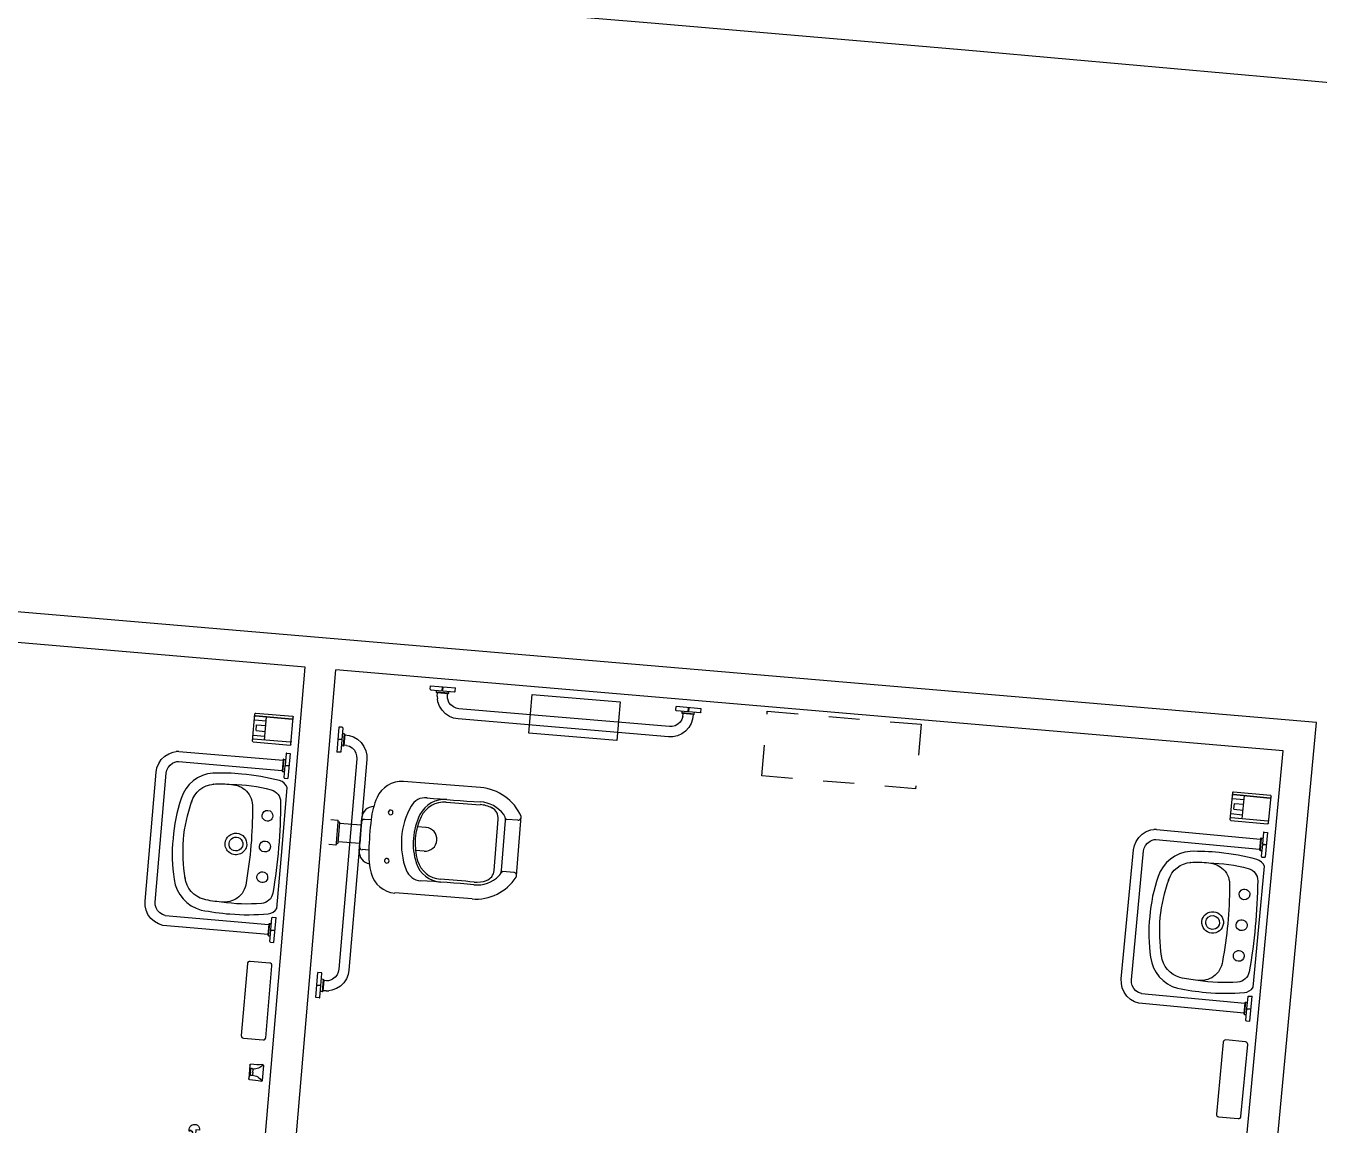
# Model space of a CAD drawing. Extents: x 26 to 324, y 73 to 188.
# Drawn here: x 210.87 to 215.062, y 119.464 to 123.026 of the extents above; entities that cross this region are included whole.
import ezdxf

# ---------------------------------------------------------------- set-up
doc = ezdxf.new("R2010")
doc.units = 0
doc.header["$LTSCALE"] = 0.01
doc.header["$MEASUREMENT"] = 0
doc.linetypes.add('CONTINU', pattern=[0])
doc.linetypes.add('HIDDEN', pattern=[0.375, 0.25, -0.125])
doc.layers.get('0').update_dxf_attribs({"linetype": 'CONTINUOUS'})
for name, color, linetype in [('AR-ALV', 2, 'CONTINUOUS'), ('AR-ALV-VT1', 2, 'CONTINUOUS'), ('AR-DIV-SAN', 2, 'CONTINUOUS'), ('AR-SAN', 7, 'CONTINUOUS'), ('AR-SUS', 1, 'HIDDEN'), ('BL-POR-01', 2, 'CONTINUOUS'), ('BL-POR-02', 1, 'CONTINUOUS'), ('BL-POR-PRJ', 1, 'HIDDEN'), ('BL-SAN-01', 1, 'CONTINUOUS'), ('BL-SAN-02', 1, 'CONTINUOUS'), ('BL-SAN-03', 1, 'CONTINUOUS')]:
    doc.layers.add(name, color=color, linetype=linetype)

# ---------------------------------------------------------------- blocks, each defined once
blk = doc.blocks.new('lvtr-vg01-p')
at = {"layer": 'BL-SAN-01', "flags": 128}
blk.add_lwpolyline([(0, -0.3545, -0.068543), (-0.1312, -0.3395, -0.309992), (-0.2226, -0.2436, -0.030245), (-0.2276, -0.15, -0.040922), (-0.2166, -0.0265, -0.229609), (-0.1969, 0), (0, 0), (0.1969, 0, -0.229609), (0.2166, -0.0265, -0.040922), (0.2276, -0.15, -0.030246), (0.2226, -0.2436, -0.309702), (0.1313, -0.3396, -0.068256)], format="xyb", close=True, dxfattribs=at)
at = {"layer": 'BL-SAN-02', "linetype": 'CONTINU'}
for points in [[(-0.1225, -0.1067, 0.217732), (-0.1745, -0.131)], [(0, -0.1011, 0.022722), (-0.1225, -0.1067)], [(0.1225, -0.1067, 0.02272), (0, -0.1011)], [(0.1739, -0.131, 0.223279), (0.1225, -0.1067)], [(-0.1745, -0.131, 0.182295), (-0.1914, -0.1808)], [(0, -0.1275, 1), (0, -0.1725)], [(0, -0.1725, 1), (0, -0.1275)], [(0.191, -0.1808, 0.18408), (0.1739, -0.131)], [(-0.1914, -0.1808, 0.041463), (-0.1874, -0.2388)], [(0.1873, -0.2393, 0.048775), (0.191, -0.1808)], [(-0.1874, -0.2388, 0.309328), (-0.1232, -0.3049)], [(0.1232, -0.3049, 0.310959), (0.1874, -0.2383)], [(0.1874, -0.2383, 1.346876), (0.1873, -0.2393)], [(0.1873, -0.2393, 1.407291), (0.1874, -0.2383)], [(-0.1237, -0.3053, 2.133078), (-0.1242, -0.3047)], [(-0.1237, -0.3043, 2.104396), (-0.1232, -0.3049)], [(-0.1242, -0.3047, 0.053464), (0, -0.321)], [(0, -0.321, 0.053463), (0.1242, -0.3047)], [(0.1232, -0.3049, 2.104603), (0.1237, -0.3043)], [(0.1242, -0.3047, 2.201157), (0.1237, -0.3053)]]:
    blk.add_lwpolyline(points, format="xyb", dxfattribs=at)
at = {"layer": 'BL-SAN-03', "linetype": 'CONTINU'}
for points in [[(-0.148, -0.0173, 0.345594), (-0.1849, -0.0513)], [(0, -0.0113, 0.020185), (-0.148, -0.0173)], [(-0.1, -0.0383, 1), (-0.1, -0.0733)], [(-0.1, -0.0733, 1.000017), (-0.1, -0.0383)], [(0, -0.038, 1), (0, -0.0736)], [(0.148, -0.0173, 0.020185), (0, -0.0113)], [(0, -0.0736, 1), (0, -0.038)], [(0.1, -0.0383, 1), (0.1, -0.0733)], [(0.1, -0.0733, 1), (0.1, -0.0383)], [(0.1849, -0.0513, 0.345597), (0.148, -0.0173)], [(-0.1849, -0.0513, 0.058694), (-0.1914, -0.1801)], [(0.191, -0.18, 0.061778), (0.1849, -0.0513)], [(0, -0.115, 1), (0, -0.185)], [(0, -0.185, 1), (0, -0.115)]]:
    blk.add_lwpolyline(points, format="xyb", dxfattribs=at)
blk = doc.blocks.new('tlhr01-p')
at = {"layer": 'BL-SAN-01'}
blk.add_lwpolyline([(0.117, -0.08), (-0.117, -0.08, -0.414214), (-0.125, -0.072), (-0.125, -0.008, -0.414214), (-0.117, 0), (0.117, 0, -0.414214), (0.125, -0.008), (0.125, -0.072, -0.414214)], format="xyb", close=True, dxfattribs=at)
blk = doc.blocks.new('sbsp01-p')
at = {"layer": 'BL-SAN-01'}
for p, q in [((-0.0444, 0), (0.0444, 0)), ((-0.0469, -0.122), (-0.0469, -0.0025)), ((-0.0376, -0.0025), (-0.0376, -0.122)), ((0.0376, -0.122), (0.0376, -0.0025)), ((0.0376, -0.0025), (0.0376, -0.122)), ((0.0469, -0.122), (0.0469, -0.0025)), ((-0.0444, -0.1245), (0.0444, -0.1245)), ((-0.0376, -0.0861), (0.0376, -0.0861))]:
    blk.add_line(p, q, dxfattribs=at)
for centre, start, end in [((-0.0444, -0.0025), 90, 180), ((0.0444, -0.0025), 360, 90), ((-0.0351, -0.0025), 90, 180), ((0.0351, -0.0025), 360, 90), ((-0.0444, -0.122), 180, 270), ((-0.0351, -0.122), 180, 270), ((0.0351, -0.122), 270, 360), ((0.0444, -0.122), 270, 360)]:
    blk.add_arc(centre, 0.0025, start, end, dxfattribs=at)
at = {"layer": 'BL-SAN-02'}
for p, q in [((-0.0247, -0.1245), (-0.0247, -0.0861)), ((-0.0096, -0.1161), (-0.0096, -0.0861)), ((-0.0096, -0.1161), (0.0096, -0.1161)), ((0.0096, -0.1161), (0.0096, -0.0861)), ((0.0247, -0.1245), (0.0247, -0.0861))]:
    blk.add_line(p, q, dxfattribs=at)
blk = doc.blocks.new('barra')
at = {"layer": 'BL-SAN-01', "linetype": 'CONTINU'}
for points in [[(0, 0.3075), (0, 0.2262)], [(0.0112, 0.3075), (0, 0.3075)], [(0.0112, 0.3075), (0.0122, 0.3072)], [(0.0122, 0.3072), (0.0129, 0.3064)], [(0.0129, 0.3064), (0.0132, 0.3054)], [(0.0132, 0.3054), (0.0132, 0.2684)], [(0.0132, 0.2684), (0, 0.2684)], [(0.0132, 0.2668), (0, 0.2668)], [(0.0191, 0.2869), (0.0132, 0.2869)], [(0.0132, 0.2668), (0.0132, 0.2283)], [(0.0191, 0.2869), (0.0201, 0.2866)], [(0.0201, 0.2866), (0.0208, 0.2859)], [(0.0208, 0.2859), (0.0211, 0.2849)], [(0.0211, 0.2849), (0.0211, 0.2491)], [(0.3597, 0.2831), (0.0211, 0.2835)], [(0.378, 0.2796), (0.3683, 0.2819)], [(0.3918, 0.2731), (0.378, 0.2796)], [(0.4042, 0.2636), (0.3918, 0.2731)], [(0.4143, 0.2519), (0.4042, 0.2636)], [(0.4216, 0.2385), (0.4143, 0.2519)], [(0.0112, 0.2262), (0, 0.2262)], [(0.0122, 0.2265), (0.0112, 0.2262)], [(0.0129, 0.2272), (0.0122, 0.2265)], [(0.0132, 0.2283), (0.0129, 0.2272)], [(0.0191, 0.2471), (0.0132, 0.2471)], [(0.0201, 0.2474), (0.0191, 0.2471)], [(0.0208, 0.2481), (0.0201, 0.2474)], [(0.0211, 0.2491), (0.0208, 0.2481)], [(0.3582, 0.2506), (0.0211, 0.2505)], [(0.3845, 0.2366), (0.3767, 0.2436)], [(0.3901, 0.2281), (0.3845, 0.2366)], [(0.3934, 0.2191), (0.3901, 0.2281)], [(0.3944, 0.2099), (0.3934, 0.2191)], [(0.3946, -0.2099), (0.3944, 0.2099)], [(0.426, 0.2243), (0.4216, 0.2385)], [(0.4274, 0.2099), (0.426, 0.2243)], [(0.4276, -0.2098), (0.4274, 0.2099)], [(0, -0.3074), (0, -0.2262)], [(0.0112, -0.2262), (0, -0.2262)], [(0.0122, -0.2265), (0.0112, -0.2262)], [(0.0129, -0.2272), (0.0122, -0.2265)], [(0.0132, -0.2282), (0.0129, -0.2272)], [(0.0132, -0.2668), (0.0132, -0.2282)], [(0.0191, -0.2471), (0.0132, -0.2471)], [(0.0201, -0.2473), (0.0191, -0.2471)], [(0.0208, -0.2481), (0.0201, -0.2473)], [(0.0211, -0.2491), (0.0208, -0.2481)], [(0.0211, -0.2848), (0.0211, -0.2491)], [(0.3584, -0.2505), (0.0213, -0.2505)], [(0.3584, -0.2505), (0.3678, -0.2483)], [(0.3678, -0.2483), (0.3769, -0.2436)], [(0.3769, -0.2436), (0.3846, -0.2366)], [(0.3846, -0.2366), (0.3903, -0.2281)], [(0.3903, -0.2281), (0.3936, -0.219)], [(0.3936, -0.219), (0.3946, -0.2099)], [(0.4145, -0.2518), (0.4218, -0.2385)], [(0.4218, -0.2385), (0.4262, -0.2243)], [(0.4262, -0.2243), (0.4276, -0.2098)], [(0.0132, -0.2668), (0, -0.2668)], [(0.0132, -0.2683), (0, -0.2683)], [(0.0132, -0.3054), (0.0132, -0.2683)], [(0.0191, -0.2869), (0.0132, -0.2869)], [(0.0191, -0.2869), (0.0201, -0.2866)], [(0.0201, -0.2866), (0.0208, -0.2858)], [(0.0208, -0.2858), (0.0211, -0.2848)], [(0.0211, -0.2835), (0.3637, -0.283)], [(0.3637, -0.283), (0.3782, -0.2795)], [(0.3782, -0.2795), (0.392, -0.273)], [(0.392, -0.273), (0.4044, -0.2636)], [(0.4044, -0.2636), (0.4145, -0.2518)], [(0.0112, -0.3074), (0, -0.3074)], [(0.0112, -0.3074), (0.0122, -0.3072)], [(0.0122, -0.3072), (0.0129, -0.3064)], [(0.0129, -0.3064), (0.0132, -0.3054)]]:
    blk.add_lwpolyline(points, dxfattribs=at)
at = {"layer": 'BL-SAN-01', "linetype": 'Continuous'}
for points in [[(0.3597, 0.2831), (0.3683, 0.2819)], [(0.364, 0.2497), (0.3582, 0.2506)], [(0.3702, 0.2473), (0.364, 0.2497)], [(0.3767, 0.2436), (0.3702, 0.2473)]]:
    blk.add_lwpolyline(points, dxfattribs=at)
at = {"layer": 'BL-SAN-02', "linetype": 'CONTINU'}
for points in [[(0.003, 0.2684), (0.003, 0.2668)], [(0.0191, 0.2869), (0.0191, 0.2471)], [(0.0191, -0.2869), (0.0191, -0.2471)], [(0.003, -0.2683), (0.003, -0.2668)]]:
    blk.add_lwpolyline(points, dxfattribs=at)
blk = doc.blocks.new('brra-ap01-p')
at = {"layer": 'BL-POR-02', "linetype": 'CONTINU'}
for points in [[(-0.3399, 0), (-0.2586, 0)], [(-0.3399, -0.0112), (-0.3399, 0)], [(-0.3399, -0.0112), (-0.3396, -0.0122)], [(-0.3396, -0.0122), (-0.3388, -0.0129)], [(-0.3388, -0.0129), (-0.3378, -0.0132)], [(-0.3378, -0.0132), (-0.3008, -0.0132)], [(-0.3193, -0.0191), (-0.3193, -0.0132)], [(-0.3193, -0.0191), (-0.2795, -0.0191)], [(-0.3193, -0.0191), (-0.319, -0.0201)], [(-0.319, -0.0201), (-0.3183, -0.0208)], [(-0.3183, -0.0208), (-0.3173, -0.0211)], [(-0.3173, -0.0211), (-0.2815, -0.0211)], [(-0.3159, -0.0211), (-0.3154, -0.0357)], [(-0.3154, -0.0357), (-0.3119, -0.0501)], [(-0.3008, -0.0132), (-0.3008, 0)], [(-0.3008, -0.003), (-0.2992, -0.003)], [(-0.2992, -0.0132), (-0.2992, 0)], [(-0.2992, -0.0132), (-0.2607, -0.0132)], [(-0.2829, -0.0303), (-0.2829, -0.0211)], [(-0.2829, -0.0303), (-0.2807, -0.0398)], [(-0.2815, -0.0211), (-0.2805, -0.0208)], [(-0.2807, -0.0398), (-0.276, -0.0488)], [(-0.2805, -0.0208), (-0.2798, -0.0201)], [(-0.2798, -0.0201), (-0.2795, -0.0191)], [(-0.2795, -0.0191), (-0.2795, -0.0132)], [(-0.2607, -0.0132), (-0.2596, -0.0129)], [(-0.2596, -0.0129), (-0.2589, -0.0122)], [(-0.2589, -0.0122), (-0.2586, -0.0112)], [(-0.2586, -0.0112), (-0.2586, 0)], [(0.3399, 0), (0.2586, 0)], [(0.2586, -0.0112), (0.2586, 0)], [(0.2589, -0.0122), (0.2586, -0.0112)], [(0.2596, -0.0129), (0.2589, -0.0122)], [(0.2607, -0.0132), (0.2596, -0.0129)], [(0.2992, -0.0132), (0.2607, -0.0132)], [(0.2795, -0.0191), (0.2795, -0.0132)], [(0.2795, -0.0191), (0.3193, -0.0191)], [(0.2795, -0.0191), (0.2798, -0.0201)], [(0.2797, -0.0424), (0.282, -0.0361)], [(0.2798, -0.0201), (0.2805, -0.0208)], [(0.2805, -0.0208), (0.2815, -0.0211)], [(0.2815, -0.0211), (0.3173, -0.0211)], [(0.282, -0.0361), (0.2829, -0.0303)], [(0.2829, -0.0303), (0.2829, -0.0211)], [(0.2992, -0.0132), (0.2992, 0)], [(0.3008, -0.003), (0.2992, -0.003)], [(0.3008, -0.0132), (0.3008, 0)], [(0.3378, -0.0132), (0.3008, -0.0132)], [(0.3119, -0.0501), (0.3143, -0.0404)], [(0.3155, -0.0319), (0.3143, -0.0404)], [(0.3155, -0.0319), (0.3159, -0.0211)], [(0.3173, -0.0211), (0.3183, -0.0208)], [(0.3183, -0.0208), (0.319, -0.0201)], [(0.319, -0.0201), (0.3193, -0.0191)], [(0.3193, -0.0191), (0.3193, -0.0132)], [(0.3388, -0.0129), (0.3378, -0.0132)], [(0.3396, -0.0122), (0.3388, -0.0129)], [(0.3399, -0.0112), (0.3396, -0.0122)], [(0.3399, -0.0112), (0.3399, 0)], [(-0.3119, -0.0501), (-0.3054, -0.0639)], [(-0.3054, -0.0639), (-0.296, -0.0763)], [(-0.296, -0.0763), (-0.2842, -0.0864)], [(-0.276, -0.0488), (-0.269, -0.0566)], [(-0.269, -0.0566), (-0.2605, -0.0622)], [(-0.2605, -0.0622), (-0.2514, -0.0655)], [(-0.2514, -0.0655), (-0.2423, -0.0665)], [(-0.2423, -0.0665), (0.2423, -0.0665)], [(0.2423, -0.0665), (0.2514, -0.0655)], [(0.2514, -0.0655), (0.2605, -0.0622)], [(0.2605, -0.0622), (0.269, -0.0566)], [(0.269, -0.0566), (0.276, -0.0488)], [(0.276, -0.0488), (0.2797, -0.0424)], [(0.2842, -0.0864), (0.296, -0.0763)], [(0.296, -0.0763), (0.3054, -0.0639)], [(0.3054, -0.0639), (0.3119, -0.0501)], [(-0.2842, -0.0864), (-0.2709, -0.0938)], [(-0.2709, -0.0938), (-0.2567, -0.0981)], [(-0.2567, -0.0981), (-0.2423, -0.0995)], [(-0.2423, -0.0995), (0.2423, -0.0995)], [(0.2423, -0.0995), (0.2567, -0.0981)], [(0.2567, -0.0981), (0.2709, -0.0938)], [(0.2709, -0.0938), (0.2842, -0.0864)]]:
    blk.add_lwpolyline(points, dxfattribs=at)
blk = doc.blocks.new('PB 02-P')
at = {"layer": 'BL-POR-01'}
for p, q in [((0.0011, -0.0122), (0.0031, -0.0112)), ((0.0011, -0.0122), (0.0011, -0.0162)), ((0.0011, -0.0162), (0.0031, -0.0172)), ((0.8406, -0.0068), (0.8406, -0.0283)), ((0.8406, -0.027), (0.8406, -0.0323)), ((0.8406, -0.027), (0.8406, -0.0323)), ((0.8434, -0.0283), (0.8406, -0.0283)), ((0.8406, -0.0376), (0.8406, -0.0323)), ((0.8406, -0.0376), (0.8406, -0.0323)), ((0.8406, -0.0363), (0.8406, -0.8679)), ((0.8434, -0.0363), (0.8406, -0.0363)), ((0.8506, -0.0068), (0.8506, -0.0283)), ((0.8546, -0.0098), (0.8506, -0.0098)), ((0.8506, -0.0098), (0.8506, -0.0283)), ((0.8546, -0.0283), (0.8506, -0.0283)), ((0.8506, -0.0363), (0.8506, -0.8679)), ((0.8546, -0.0363), (0.8506, -0.0363)), ((0.8506, -0.0363), (0.8506, -0.0598)), ((0.8546, -0.0283), (0.8536, -0.0283)), ((0.8546, -0.0363), (0.8536, -0.0363)), ((0.8546, -0.0098), (0.8661, -0.0098)), ((0.8546, -0.027), (0.8546, -0.0323)), ((0.8546, -0.0376), (0.8546, -0.0323)), ((0.8576, -0.0098), (0.8576, -0.0183)), ((0.8755, -0.0098), (0.8755, -0.0219)), ((0.8406, -0.7883), (0.8406, -0.7903)), ((0.8406, -0.8583), (0.8406, -0.8563)), ((0.8506, -0.8659), (0.8506, -0.8679))]:
    blk.add_line(p, q, dxfattribs=at)
at = {"layer": 'BL-POR-01', "extrusion": (0, 0, -1)}
blk.add_line((0.8775, -0.0218), (0.8775, -0.0074), dxfattribs=at)
at = {"layer": 'BL-POR-01'}
for points in [[(0.0031, -0.0112), (0.0121, -0.0112), (0.0121, -0.0065), (0.0096, -0.0079), (0.0096, 0.0079), (0.0121, 0.0065), (0.0121, 0.0097), (0.0161, 0.0097, 0.414214), (0.0166, 0.0102), (0.0166, 0.0107), (0.0155, 0.0107), (0.0155, 0.0122), (0.0206, 0.0122), (0.0206, 0.0107), (0.0196, 0.0107), (0.0196, 0.0102, 0.414214), (0.0201, 0.0097), (0.0221, 0.0097), (0.0221, 0.0157, 1.020821), (-0.0119, 0.015), (0, 0.015), (0, -0.015), (-0.012, -0.015), (-0.0119, -0.0193, 0.414214), (-0.0079, -0.0233), (0.0081, -0.0233, 0.414214), (0.0121, -0.0193), (0.0121, -0.0172), (0.0031, -0.0172)], [(0.8775, -0.0074), (0.8821, -0.0065), (0.8846, -0.0079), (0.8846, 0.0079), (0.8821, 0.0065), (0.8821, 0.0097), (0.8782, 0.0097, -0.414214), (0.8777, 0.0102), (0.8777, 0.0107), (0.8787, 0.0107), (0.8787, 0.0122), (0.8736, 0.0122), (0.8736, 0.0107), (0.8747, 0.0107), (0.8747, 0.0102, -0.414214), (0.8742, 0.0097), (0.8721, 0.0097), (0.8721, 0.0157, -1.020821), (0.9061, 0.015), (0.8942, 0.015), (0.8942, -0.015), (0.9062, -0.015), (0.9061, -0.0193, -0.414214), (0.9021, -0.0233), (0.8861, -0.0233, 0.164993), (0.881, -0.0218), (0.8761, -0.0218)]]:
    blk.add_lwpolyline(points, format="xyb", dxfattribs=at)
for centre, radius, start, end in [((0.8456, -0.0183), 0.0125, 66.4218, 113.5782), ((0.8548, -0.0376), 0.0002, 180, 270), ((0.8661, -0.0183), 0.0085, 180, 53.1302), ((0.8661, -0.0183), 0.0085, 303.9765, 90), ((0.8761, -0.0258), 0.004, 90, 143.1302), ((0.8755, -0.0078), 0.002, 270, 0.0482), ((0.8456, -0.8564), 0.0125, 246.4218, 293.5782), ((0.8691, -0.8663), 0.00152, 269.3504, 0)]:
    blk.add_arc(centre, radius, start, end, dxfattribs=at)
at = {"layer": 'BL-POR-02'}
for p, q in [((0.8386, -0.0275), (0.8386, -0.0323)), ((0.8386, -0.0371), (0.8386, -0.0323)), ((0.8387, -0.0273), (0.8391, -0.0269)), ((0.8387, -0.0373), (0.8391, -0.0377)), ((0.8404, -0.0268), (0.8393, -0.0268)), ((0.8404, -0.0378), (0.8393, -0.0378)), ((0.8506, -0.0283), (0.8406, -0.0283)), ((0.8506, -0.0363), (0.8406, -0.0363)), ((0.8546, -0.0098), (0.8546, -0.0283)), ((0.8546, -0.0363), (0.8546, -0.0518)), ((0.8559, -0.0268), (0.8548, -0.0268)), ((0.8559, -0.0378), (0.8548, -0.0378)), ((0.8565, -0.0273), (0.8561, -0.0269)), ((0.8565, -0.0373), (0.8561, -0.0377)), ((0.8566, -0.0275), (0.8566, -0.0323)), ((0.8566, -0.0371), (0.8566, -0.0323)), ((0.7966, -0.7847), (0.7966, -0.7627)), ((0.7971, -0.7622), (0.7971, -0.7597)), ((0.7971, -0.7852), (0.7971, -0.7622)), ((0.7971, -0.7878), (0.7971, -0.7852)), ((0.8051, -0.7592), (0.7976, -0.7592)), ((0.8406, -0.7883), (0.7976, -0.7883)), ((0.8406, -0.7592), (0.8051, -0.7592)), ((0.8051, -0.7592), (0.8051, -0.7592)), ((0.8286, -0.7883), (0.8286, -0.8563)), ((0.8406, -0.7883), (0.8286, -0.7883)), ((0.8296, -0.7883), (0.8296, -0.8563)), ((0.8571, -0.7879), (0.8571, -0.7569)), ((0.8586, -0.7879), (0.8571, -0.7879)), ((0.8586, -0.7711), (0.8941, -0.7711)), ((0.8586, -0.7879), (0.8586, -0.7711)), ((0.8586, -0.7778), (0.8941, -0.7778)), ((0.8586, -0.7869), (0.9016, -0.7869)), ((0.8691, -0.7879), (0.8586, -0.7879)), ((0.8706, -0.8664), (0.8706, -0.7894)), ((0.8941, -0.7711), (0.8941, -0.7583)), ((0.8941, -0.7711), (0.8941, -0.7778)), ((0.8946, -0.7578), (0.9016, -0.7578)), ((0.9021, -0.7608), (0.9021, -0.7583)), ((0.9021, -0.7838), (0.9021, -0.7608)), ((0.9021, -0.7864), (0.9021, -0.7838)), ((0.9026, -0.7833), (0.9026, -0.7613)), ((0.8406, -0.8573), (0.8306, -0.8573)), ((0.8406, -0.8583), (0.8306, -0.8583)), ((0.8506, -0.8679), (0.8586, -0.8679)), ((0.8586, -0.8679), (0.8691, -0.8679))]:
    blk.add_line(p, q, dxfattribs=at)
for points in [[(0.8286, -0.8565), (0.8286, -0.8565, -0.414214), (0.8271, -0.855), (0.8271, -0.7913, -0.414214), (0.8286, -0.7898)], [(0.8706, -0.8664), (0.8706, -0.8664, 0.414214), (0.8721, -0.8649), (0.8721, -0.7909, 0.414214), (0.8706, -0.7894)]]:
    blk.add_lwpolyline(points, format="xyb", dxfattribs=at)
for centre, radius, start, end in [((0.8388, -0.0275), 0.0002, 135, 180), ((0.8388, -0.0371), 0.0002, 180, 225), ((0.8393, -0.027), 0.0002, 90, 135), ((0.8393, -0.0376), 0.0002, 225, 270), ((0.8404, -0.027), 0.0002, 0, 90), ((0.8404, -0.0376), 0.0002, 270, 0), ((0.8548, -0.027), 0.0002, 90, 180), ((0.8559, -0.027), 0.0002, 45, 90), ((0.8559, -0.0376), 0.0002, 270, 315), ((0.8564, -0.0275), 0.0002, 0, 45), ((0.8564, -0.0275), 0.0002, 0, 45), ((0.8564, -0.0371), 0.0002, 315, 0), ((0.8438, -0.0523), 0.0108, 316.1986, 2.6893), ((0.8518, -0.757), 0.00526, 1.1472, 103.7156), ((0.7971, -0.7627), 0.0005, 90, 180), ((0.7971, -0.7847), 0.0005, 180, 270), ((0.7976, -0.7597), 0.0005, 90, 180), ((0.7976, -0.7878), 0.0005, 180, 270), ((0.8691, -0.7894), 0.0015, 0, 90), ((0.8946, -0.7583), 0.0005, 90, 180), ((0.9016, -0.7583), 0.0005, 0, 90), ((0.9016, -0.7864), 0.0005, 270, 0), ((0.9021, -0.7613), 0.0005, 0, 90), ((0.9021, -0.7833), 0.0005, 270, 0), ((0.8306, -0.8563), 0.002, 180, 270), ((0.8306, -0.8563), 0.001, 180, 270)]:
    blk.add_arc(centre, radius, start, end, dxfattribs=at)
at = {"layer": 'BL-POR-PRJ'}
blk.add_arc((0.8753, -0.0095), 0.8599, 179.2199, 268.0189, dxfattribs=at)
at = {"layer": 'BL-POR-01', "xscale": -1, "rotation": 270}
blk.add_blockref('brra-ap01-p', (0.8406, -0.4071), dxfattribs=at)
blk = doc.blocks.new('pplr01-p')
at = {"layer": 'BL-SAN-01'}
blk.add_lwpolyline([(-0.1435, -0.126), (0.1435, -0.126), (0.1435, 0), (-0.1435, 0), (-0.1435, -0.126)], dxfattribs=at)
blk = doc.blocks.new('barra80-pne p')
at = {"layer": 'BL-SAN-01', "linetype": 'CONTINU'}
for points in [[(-0.0399, 0), (0.0414, 0)], [(-0.0399, -0.0112), (-0.0399, 0)], [(-0.0008, -0.0132), (-0.0008, 0)], [(0.0008, -0.0132), (0.0008, 0)], [(0.0414, -0.0112), (0.0414, 0)], [(0.8399, 0), (0.7586, 0)], [(0.7586, -0.0112), (0.7586, 0)], [(0.7992, -0.0132), (0.7992, 0)], [(0.8008, -0.0132), (0.8008, 0)], [(0.8399, -0.0112), (0.8399, 0)], [(-0.0399, -0.0112), (-0.0396, -0.0122)], [(-0.0396, -0.0122), (-0.0388, -0.0129)], [(-0.0388, -0.0129), (-0.0378, -0.0132)], [(-0.0378, -0.0132), (-0.0008, -0.0132)], [(-0.0193, -0.0191), (-0.0193, -0.0132)], [(-0.0193, -0.0191), (-0.019, -0.0201)], [(-0.019, -0.0201), (-0.0183, -0.0208)], [(-0.0183, -0.0208), (-0.0173, -0.0211)], [(-0.0173, -0.0211), (0.0185, -0.0211)], [(-0.0159, -0.0211), (-0.0154, -0.0357)], [(-0.0154, -0.0357), (-0.0119, -0.0501)], [(0.0008, -0.0132), (0.0393, -0.0132)], [(0.0171, -0.0303), (0.0171, -0.0211)], [(0.0171, -0.0303), (0.0193, -0.0398)], [(0.0185, -0.0211), (0.0195, -0.0208)], [(0.0193, -0.0398), (0.024, -0.0488)], [(0.0195, -0.0208), (0.0202, -0.0201)], [(0.0202, -0.0201), (0.0205, -0.0191)], [(0.0205, -0.0191), (0.0205, -0.0132)], [(0.0393, -0.0132), (0.0404, -0.0129)], [(0.0404, -0.0129), (0.0411, -0.0122)], [(0.0411, -0.0122), (0.0414, -0.0112)], [(0.7589, -0.0122), (0.7586, -0.0112)], [(0.7596, -0.0129), (0.7589, -0.0122)], [(0.7607, -0.0132), (0.7596, -0.0129)], [(0.7992, -0.0132), (0.7607, -0.0132)], [(0.7795, -0.0191), (0.7795, -0.0132)], [(0.7795, -0.0191), (0.7798, -0.0201)], [(0.7798, -0.0201), (0.7805, -0.0208)], [(0.7805, -0.0208), (0.7815, -0.0211)], [(0.7815, -0.0211), (0.8173, -0.0211)], [(0.7829, -0.0303), (0.7829, -0.0211)], [(0.8378, -0.0132), (0.8008, -0.0132)], [(0.8119, -0.0501), (0.8143, -0.0404)], [(0.8155, -0.0319), (0.8159, -0.0211)], [(0.8173, -0.0211), (0.8183, -0.0208)], [(0.8183, -0.0208), (0.819, -0.0201)], [(0.819, -0.0201), (0.8193, -0.0191)], [(0.8193, -0.0191), (0.8193, -0.0132)], [(0.8388, -0.0129), (0.8378, -0.0132)], [(0.8396, -0.0122), (0.8388, -0.0129)], [(0.8399, -0.0112), (0.8396, -0.0122)], [(-0.0119, -0.0501), (-0.0054, -0.0639)], [(-0.0054, -0.0639), (0.004, -0.0763)], [(0.004, -0.0763), (0.0158, -0.0864)], [(0.024, -0.0488), (0.031, -0.0566)], [(0.031, -0.0566), (0.0395, -0.0622)], [(0.0395, -0.0622), (0.0486, -0.0655)], [(0.0486, -0.0655), (0.0577, -0.0665)], [(0.0577, -0.0665), (0.7423, -0.0665)], [(0.7423, -0.0665), (0.7514, -0.0655)], [(0.7514, -0.0655), (0.7605, -0.0622)], [(0.7605, -0.0622), (0.769, -0.0566)], [(0.769, -0.0566), (0.776, -0.0488)], [(0.7842, -0.0864), (0.796, -0.0763)], [(0.796, -0.0763), (0.8054, -0.0639)], [(0.8054, -0.0639), (0.8119, -0.0501)], [(0.0158, -0.0864), (0.0291, -0.0938)], [(0.0291, -0.0938), (0.0433, -0.0981)], [(0.0433, -0.0981), (0.0577, -0.0995)], [(0.0577, -0.0995), (0.7423, -0.0995)], [(0.7423, -0.0995), (0.7567, -0.0981)], [(0.7567, -0.0981), (0.7709, -0.0938)], [(0.7709, -0.0938), (0.7842, -0.0864)]]:
    blk.add_lwpolyline(points, dxfattribs=at)
at = {"layer": 'BL-SAN-01', "linetype": 'Continuous'}
for points in [[(0.7797, -0.0424), (0.782, -0.0361)], [(0.782, -0.0361), (0.7829, -0.0303)], [(0.8155, -0.0319), (0.8143, -0.0404)], [(0.776, -0.0488), (0.7797, -0.0424)]]:
    blk.add_lwpolyline(points, dxfattribs=at)
at = {"layer": 'BL-SAN-02', "linetype": 'CONTINU'}
for points in [[(-0.0193, -0.0191), (0.0205, -0.0191)], [(-0.0008, -0.003), (0.0008, -0.003)], [(0.7795, -0.0191), (0.8193, -0.0191)], [(0.8008, -0.003), (0.7992, -0.003)]]:
    blk.add_lwpolyline(points, dxfattribs=at)
blk = doc.blocks.new('cabd-01-p')
at = {"layer": 'BL-SAN-01', "linetype": 'Continuous'}
for p, q in [((0.0242, 0.022), (-0.0242, 0.022)), ((0.0218, -0.022), (-0.0218, -0.022)), ((-0.011, -0.014), (-0.011, -0.0153)), ((-0.0002, -0.0181), (-0.0078, -0.0181)), ((0, -0.0105), (-0.0075, -0.0105)), ((0, -0.0105), (0.0075, -0.0105)), ((0.0002, -0.0181), (0.0078, -0.0181)), ((0.011, -0.014), (0.011, -0.0153))]:
    blk.add_line(p, q, dxfattribs=at)
for centre, radius, start, end in [((-0.0242, 0.0193), 0.00273, 90, 189.936), ((-0.1992, -0.0097), 0.1746, 357.0074, 9.4188), ((-0.0511, -0.0118), 0.0411, 0.4162, 52.9587), ((0.0511, -0.0118), 0.0411, 127.2842, 179.6069), ((0.0237, 0.0188), 0.00325, 360, 80.064), ((0.1992, -0.0097), 0.1746, 170.5977, 182.9925), ((-0.0218, -0.0189), 0.00306, 177.5334, 270), ((-0.0371, 0.071), 0.0938, 278.6438, 288.2246), ((-0.0075, -0.014), 0.0035, 89.5021, 180.05), ((-0.0079, -0.015), 0.00316, 186.405, 273.1317), ((0.0075, -0.014), 0.0035, 359.95, 90.4979), ((0.0079, -0.015), 0.00316, 266.8683, 353.595), ((0.0371, 0.071), 0.0938, 251.7754, 261.3431), ((0.0215, -0.0188), 0.00328, 273.9857, 359.4889)]:
    blk.add_arc(centre, radius, start, end, dxfattribs=at)
blk = doc.blocks.new('pg05-p')
at = {"layer": 'AR-SUS'}
blk.add_lwpolyline([(0, 0), (-0.5, 0), (-0.5, -0.21), (0, -0.21)], close=True, dxfattribs=at)
blk = doc.blocks.new('baci-vg03-p')
at = {"layer": 'BL-SAN-01'}
for p, q in [((-0.04, 0), (-0.04, -0.023)), ((0.04, 0), (0.04, -0.023)), ((-0.038, -0.025), (-0.035, -0.025)), ((-0.035, -0.025), (0.035, -0.025)), ((-0.035, -0.025), (-0.035, -0.028)), ((-0.033, -0.03), (0.033, -0.03)), ((-0.03, -0.1), (-0.03, -0.03)), ((0.03, -0.1), (0.03, -0.03)), ((0.035, -0.025), (0.038, -0.025)), ((0.035, -0.025), (0.035, -0.028)), ((0.0298, -0.1), (-0.0298, -0.1))]:
    blk.add_line(p, q, dxfattribs=at)
at = {"layer": 'BL-SAN-01', "linetype": 'Continuous'}
for p, q in [((-0.0532, -0.1), (-0.0402, -0.1)), ((-0.0402, -0.1), (0.0532, -0.1)), ((-0.1809, -0.4765), (-0.1809, -0.2254)), ((0.1809, -0.4765), (0.1809, -0.2255)), ((-0.0953, -0.6148), (0.0975, -0.6148))]:
    blk.add_line(p, q, dxfattribs=at)
at = {"layer": 'BL-SAN-01'}
for centre, start, end in [((-0.038, -0.023), 180, 270), ((-0.033, -0.028), 180, 270), ((0.033, -0.028), 270, 0), ((0.038, -0.023), 270, 0)]:
    blk.add_arc(centre, 0.002, start, end, dxfattribs=at)
at = {"layer": 'BL-SAN-01', "linetype": 'Continuous'}
for centre, radius, start, end in [((-0.0532, -0.1402), 0.0402, 90, 174.0043), ((0.0532, -0.1402), 0.0402, 5.9912, 90), ((-0.0952, -0.2254), 0.0858, 109.0855, 180.0001), ((-0.0413, -0.3805), 0.2499, 92.0409, 109.1322), ((0, -1.5327), 1.4029, 87.9491, 92.0508), ((0.0414, -0.3801), 0.2495, 70.8818, 87.9732), ((0.0952, -0.2254), 0.0858, 359.9489, 70.9977), ((-0.0246, -0.4765), 0.1564, 180, 241.2627), ((0.0246, -0.4765), 0.1563, 297.7697, 0.0098)]:
    blk.add_arc(centre, radius, start, end, dxfattribs=at)
at = {"layer": 'BL-SAN-02', "linetype": 'Continuous'}
for p, q in [((-0.0491, -0.1309), (-0.0491, -0.1089)), ((0.0491, -0.1309), (0.0491, -0.1089)), ((-0.0814, -0.5648), (0.0814, -0.5648))]:
    blk.add_line(p, q, dxfattribs=at)
for centre, radius, start, end in [((-0.0402, -0.1089), 0.00894, 90, 179.9998), ((0.0402, -0.1089), 0.00894, 0.0002, 90), ((0, -0.4792), 0.2457, 65.0398, 114.9603), ((-0.0811, -0.305), 0.0536, 114.9604, 180.906), ((0.0811, -0.305), 0.0536, 359.0955, 65.0414), ((-5.5446, -0.3914), 5.4106, 359.0719, 0.9061), ((5.5446, -0.3914), 5.4106, 179.0937, 180.9279), ((-0.032, -0.4808), 0.1027, 179.0541, 228.6116), ((0.032, -0.4807), 0.1028, 311.3707, 0.9282), ((-0.0814, -0.5369), 0.0279, 228.4991, 270), ((0.0814, -0.5369), 0.0279, 270, 311.3708)]:
    blk.add_arc(centre, radius, start, end, dxfattribs=at)
at = {"layer": 'BL-SAN-03', "linetype": 'Continuous'}
for p, q in [((-0.0384, -0.31), (-0.0384, -0.2818)), ((0.0384, -0.311), (0.0384, -0.2818)), ((-0.0836, -0.5408), (0.0836, -0.5408)), ((-0.0849, -0.6048), (-0.0849, -0.569)), ((0.0849, -0.6048), (0.0849, -0.569))]:
    blk.add_line(p, q, dxfattribs=at)
for centre, radius, start, end in [((-0.0786, -0.1919), 0.0076, 90, 270), ((-0.0786, -0.1919), 0.0076, 270, 90), ((0.0786, -0.1919), 0.0076, 90, 270), ((0.0786, -0.1919), 0.0076, 270, 90), ((-0.0447, -0.37), 0.0894, 112.2632, 180.2611), ((-0.042, -0.369), 0.0831, 110.8099, 180.2335), ((0, -0.4792), 0.2073, 67.7368, 112.2632), ((0, -0.4789), 0.2008, 69.1401, 110.8704), ((0.042, -0.369), 0.0831, 359.7664, 69.2154), ((0.0447, -0.37), 0.0894, 359.7772, 67.7369), ((0, -0.31), 0.0384, 180, 0), ((-5.5446, -0.3914), 5.4195, 359.072, 0.2339), ((5.5445, -0.3915), 5.4195, 179.7659, 180.9278), ((-0.032, -0.4807), 0.0938, 179.0719, 203.7273), ((0.0322, -0.4808), 0.0936, 336.2978, 0.9532), ((-0.0837, -0.5035), 0.0373, 203.6695, 270.1398), ((0.0837, -0.5034), 0.0374, 269.9013, 336.3985), ((-0.0903, -0.569), 0.00536, 0.0029, 74.7666), ((0.0903, -0.569), 0.00536, 105.1484, 179.9966), ((-0.0949, -0.6048), 0.01, 241.1501, 0.1116), ((0.0949, -0.6048), 0.01, 180.0009, 270.2078)]:
    blk.add_arc(centre, radius, start, end, dxfattribs=at)

msp = doc.modelspace()

# ---------------------------------------------------------------- linework, layer by layer
at = {"layer": 'AR-ALV'}
for p, q in [((215.0536, 120.7682), (208.7417, 121.3069)), ((211.7755, 120.9476), (208.8835, 121.1944)), ((211.2653, 114.9689), (211.7755, 120.9476)), ((211.3658, 114.9612), (211.8752, 120.9391)), ((214.9446, 120.6772), (211.8752, 120.9391)), ((214.4763, 114.622), (215.0536, 120.7682)), ((214.3859, 114.7292), (214.9446, 120.6772))]:
    msp.add_line(p, q, dxfattribs=at)
at = {"layer": 'AR-ALV-VT1'}
for points in [[(290.7625, 108.1952, 0.05916), (205.1266, 123.8609), (196.2044, 124.3439), (189.8092, 124.5571)], [(290.5574, 107.9755, 0.058865), (205.087, 123.613), (196.1953, 124.0941)]]:
    msp.add_lwpolyline(points, format="xyb", dxfattribs=at)

# ---------------------------------------------------------------- block references
at = {"xscale": -1, "rotation": 355.1426592890579}
msp.add_blockref('pg05-p', (213.2732, 120.8051), dxfattribs=at)
at = {"layer": 'AR-DIV-SAN', "rotation": 85.58256524775244}
msp.add_blockref('baci-vg03-p', (211.855, 120.4139), dxfattribs=at)
at = {"layer": 'AR-SAN', "xscale": -1}
for name, p, rotation in [('barra80-pne p', (213.0189, 120.8167), 355.1442031844633), ('pplr01-p', (212.6537, 120.8476), 355.1220010122177), ('sbsp01-p', (211.7329, 120.7419), 265.1220010123669), ('barra80-pne p', (211.8811, 120.7142), 85.14420318446133), ('barra', (211.7005, 120.362), 355.114676305982), ('lvtr-vg01-p', (211.7005, 120.3621), 265.1220808293419), ('sbsp01-p', (214.9016, 120.4862), 264.6342010123644), ('barra', (214.8659, 120.1065), 354.6268763059788), ('lvtr-vg01-p', (214.8659, 120.1066), 264.6342808293357), ('tlhr01-p', (211.6579, 119.8639), 265.1220010123669), ('tlhr01-p', (214.8192, 119.6088), 264.6342010123644), ('cabd-01-p', (211.6163, 119.6348), 265.1220010122262)]:
    msp.add_blockref(name, p, dxfattribs=dict(at, rotation=rotation))
at = {"layer": 'BL-POR-01', "rotation": 355.5822369364621}
msp.add_blockref('PB 02-P', (210.5289, 119.5024), dxfattribs=at)

doc.saveas('drawing.dxf')
